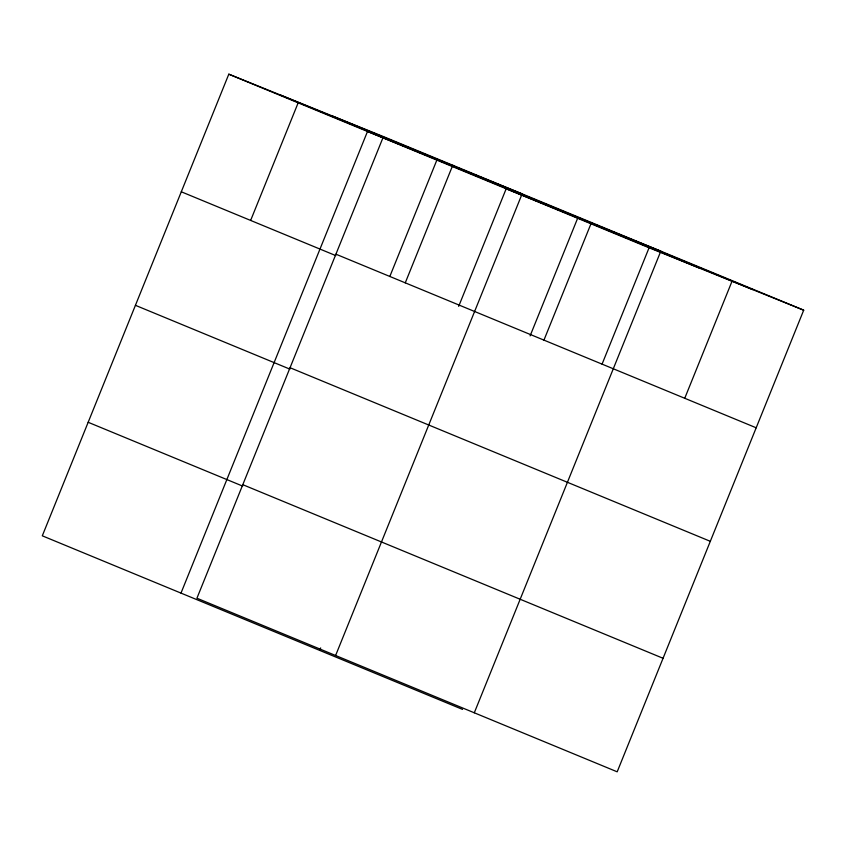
<?xml version="1.0" encoding="UTF-8"?>
<svg xmlns="http://www.w3.org/2000/svg" width="846" height="846" viewBox="0 0 846 846"><rect width="100%" height="100%" fill="white"/><g stroke="black" fill="none" stroke-linecap="round" stroke-linejoin="round"><path stroke-width="1.27" d="M383.428 136.587L196.928 598.217L617.189 771.816L803.7 310.186L383.428 136.587L228.811 74.184L42.3 535.814L462.572 709.413M250.638 220.436L298.152 102.831M180.991 593.099L367.492 131.479L522.119 193.882L335.608 655.502M389.816 276.494L436.843 160.116M405.266 282.839L452.779 165.234M319.672 650.384L320.666 647.941M458.669 306.368L506.183 188.764L660.811 251.167L474.299 712.787M530.114 335.873L577.628 218.279M543.946 340.124L591.47 222.519M602.056 364.161L649.072 247.783L228.811 74.184M684.742 398.276L732.255 280.671M649.072 247.783L803.7 310.186M332.404 115.997L752.676 289.596M279.836 94.784L700.097 268.383M335.915 254.191L756.187 427.79M181.298 191.788L335.799 255.608M290.051 367.724L710.312 541.313M135.423 305.321L289.924 369.142M242.791 484.684L663.063 658.283M88.164 422.281L242.675 486.101"/></g></svg>
